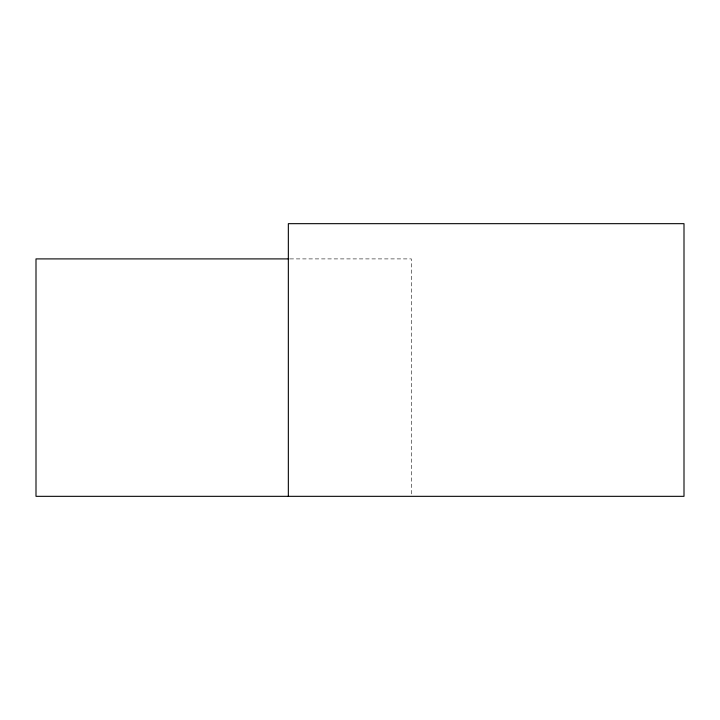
<?xml version="1.0" encoding="UTF-8"?>
<svg xmlns="http://www.w3.org/2000/svg" width="720" height="720" viewBox="0 0 720 720"><rect width="100%" height="100%" fill="white"/><g stroke="black" fill="none" stroke-linecap="round" stroke-linejoin="round"><path stroke-width="0.54" stroke-dasharray="3.6 2.7" d="M289.989 258.903L411.354 258.903L411.354 495.207"/><path stroke-width="1.08" d="M288.864 258.903L36 258.903L36 496.332L684 496.332L684 223.668L288.342 223.668L288.342 496.332"/></g></svg>
